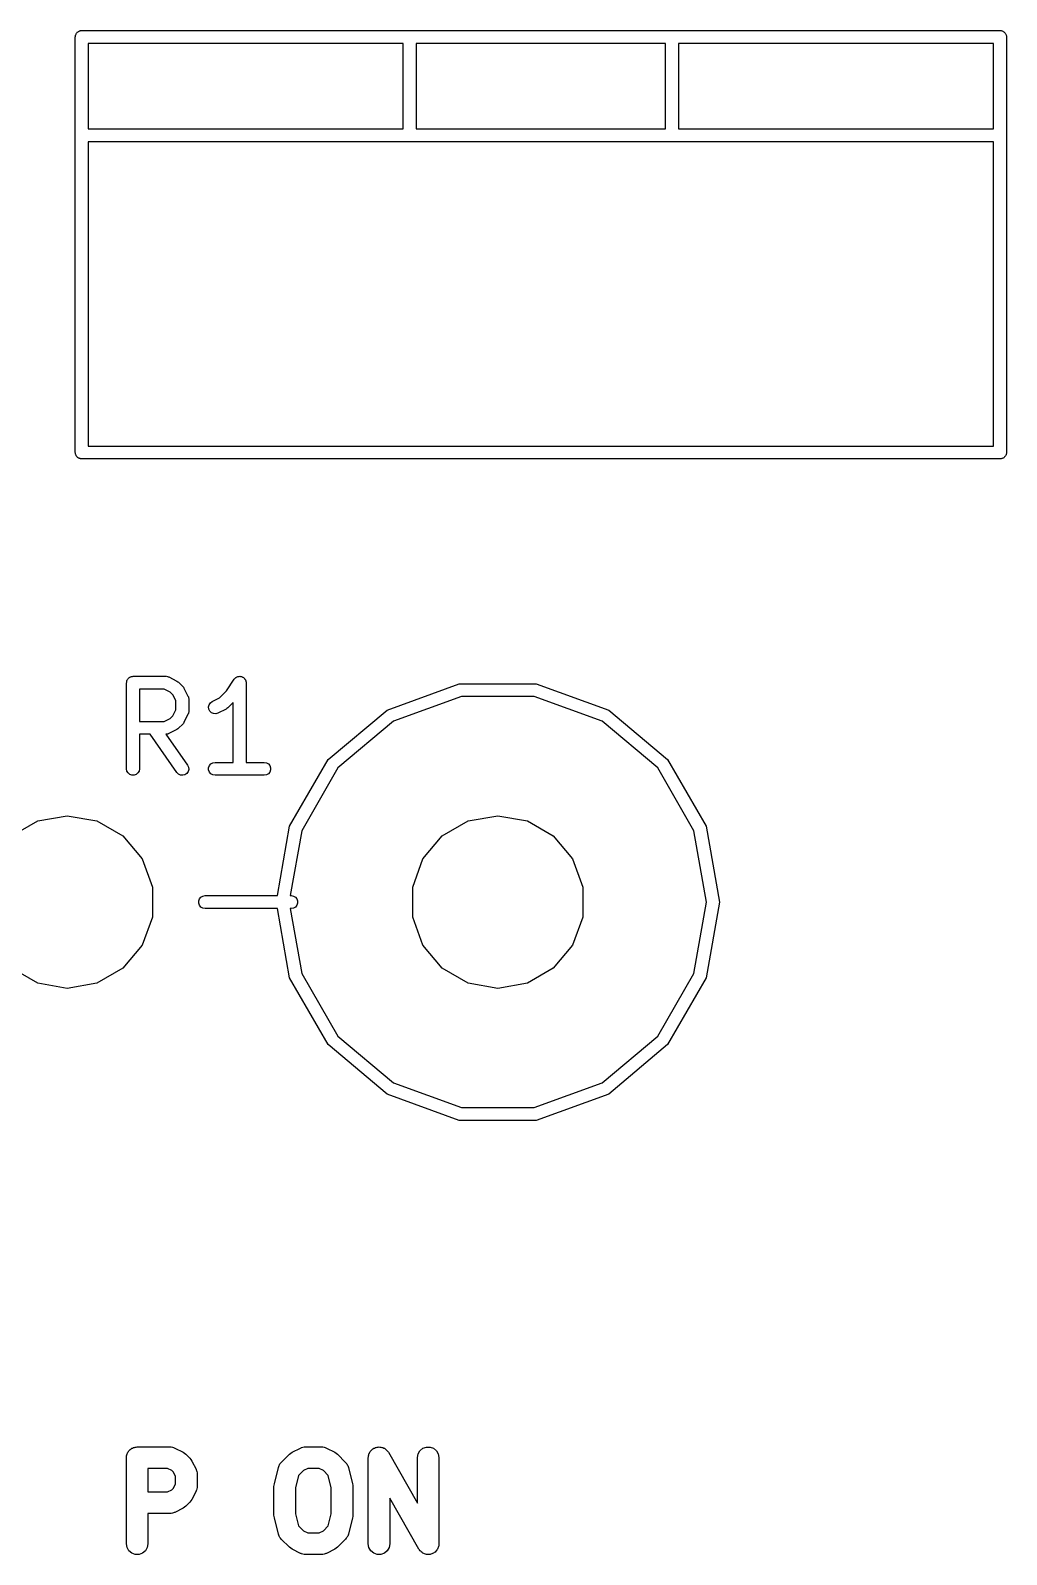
# Model space of a CAD drawing. Extents: x 100.7 to 134.3, y -98.1 to -51.9.
# Drawn here: x 119.07 to 130.41, y -97.58 to -79.88 of the extents above; entities that cross this region are included whole.
import ezdxf

# ---------------------------------------------------------------- set-up
doc = ezdxf.new("R2010")
doc.units = 0
doc.header["$MEASUREMENT"] = 0
doc.layers.add('BLACK', color=7, linetype='CONTINUOUS')

msp = doc.modelspace()

# ---------------------------------------------------------------- linework, layer by layer
at = {"layer": 'Black'}
for p, q in [((119.591, -79.952), (119.592, -79.9455)), ((119.591, -81.095), (119.591, -79.952)), ((119.592, -79.939), (119.594, -79.9328)), ((119.592, -79.9455), (119.592, -79.939)), ((119.594, -79.9328), (119.596, -79.9263)), ((119.596, -79.9263), (119.599, -79.9207)), ((119.599, -79.9207), (119.601, -79.9145)), ((119.601, -79.9145), (119.605, -79.9095)), ((119.605, -79.9095), (119.609, -79.9038)), ((119.609, -79.9038), (119.614, -79.8996)), ((119.614, -79.8996), (119.618, -79.8945)), ((119.618, -79.8945), (119.623, -79.8913)), ((119.623, -79.8913), (119.628, -79.887)), ((119.628, -79.887), (119.635, -79.8848)), ((119.635, -79.8848), (119.64, -79.8815)), ((119.64, -79.8815), (119.647, -79.8804)), ((119.647, -79.8804), (119.653, -79.8781)), ((119.653, -79.8781), (119.66, -79.8781)), ((119.66, -79.8781), (119.666, -79.877)), ((119.666, -79.877), (125, -79.877)), ((125, -79.877), (130.334, -79.877)), ((130.334, -79.877), (130.34, -79.8781)), ((130.34, -79.8781), (130.347, -79.8781)), ((130.347, -79.8781), (130.353, -79.8804)), ((130.353, -79.8804), (130.36, -79.8815)), ((130.36, -79.8815), (130.365, -79.8848)), ((130.365, -79.8848), (130.371, -79.887)), ((130.371, -79.887), (130.377, -79.8913)), ((130.377, -79.8913), (130.382, -79.8945)), ((130.382, -79.8945), (130.386, -79.8996)), ((130.386, -79.8996), (130.391, -79.9038)), ((130.391, -79.9038), (130.395, -79.9095)), ((130.395, -79.9095), (130.399, -79.9145)), ((130.399, -79.9145), (130.401, -79.9207)), ((130.401, -79.9207), (130.404, -79.9263)), ((130.404, -79.9263), (130.406, -79.9328)), ((130.406, -79.9328), (130.408, -79.939)), ((130.408, -79.939), (130.408, -79.9455)), ((130.408, -79.9455), (130.409, -79.952)), ((130.409, -79.952), (130.409, -81.095)), ((119.741, -80.027), (119.741, -81.02)), ((123.401, -80.027), (119.741, -80.027)), ((123.401, -81.02), (123.401, -80.027)), ((125, -80.027), (123.551, -80.027)), ((123.551, -80.027), (123.551, -81.02)), ((126.449, -80.027), (125, -80.027)), ((126.449, -81.02), (126.449, -80.027)), ((126.599, -80.027), (126.599, -81.02)), ((130.259, -80.027), (126.599, -80.027)), ((130.259, -81.02), (130.259, -80.027)), ((119.741, -81.02), (123.401, -81.02)), ((123.551, -81.02), (126.449, -81.02)), ((126.599, -81.02), (130.259, -81.02)), ((119.591, -84.778), (119.591, -81.095)), ((119.741, -81.17), (119.741, -84.703)), ((130.259, -81.17), (119.741, -81.17)), ((130.259, -84.703), (130.259, -81.17)), ((130.409, -81.095), (130.409, -84.778)), ((119.592, -84.7845), (119.591, -84.778)), ((119.592, -84.791), (119.592, -84.7845)), ((119.741, -84.703), (130.259, -84.703)), ((130.409, -84.778), (130.408, -84.7845)), ((130.408, -84.7845), (130.408, -84.791)), ((119.594, -84.7972), (119.592, -84.791)), ((119.596, -84.8037), (119.594, -84.7972)), ((119.599, -84.8093), (119.596, -84.8037)), ((119.601, -84.8155), (119.599, -84.8093)), ((119.605, -84.8205), (119.601, -84.8155)), ((119.609, -84.8262), (119.605, -84.8205)), ((119.614, -84.8304), (119.609, -84.8262)), ((119.618, -84.8355), (119.614, -84.8304)), ((119.623, -84.8387), (119.618, -84.8355)), ((119.628, -84.843), (119.623, -84.8387)), ((119.635, -84.8452), (119.628, -84.843)), ((119.64, -84.8485), (119.635, -84.8452)), ((119.647, -84.8496), (119.64, -84.8485)), ((119.653, -84.8519), (119.647, -84.8496)), ((119.66, -84.8519), (119.653, -84.8519)), ((119.666, -84.853), (119.66, -84.8519)), ((130.334, -84.853), (119.666, -84.853)), ((130.34, -84.8519), (130.334, -84.853)), ((130.347, -84.8519), (130.34, -84.8519)), ((130.353, -84.8496), (130.347, -84.8519)), ((130.36, -84.8485), (130.353, -84.8496)), ((130.365, -84.8452), (130.36, -84.8485)), ((130.371, -84.843), (130.365, -84.8452)), ((130.377, -84.8387), (130.371, -84.843)), ((130.382, -84.8355), (130.377, -84.8387)), ((130.386, -84.8304), (130.382, -84.8355)), ((130.391, -84.8262), (130.386, -84.8304)), ((130.395, -84.8205), (130.391, -84.8262)), ((130.399, -84.8155), (130.395, -84.8205)), ((130.401, -84.8093), (130.399, -84.8155)), ((130.404, -84.8037), (130.401, -84.8093)), ((130.406, -84.7972), (130.404, -84.8037)), ((130.408, -84.791), (130.406, -84.7972)), ((120.188, -87.4394), (120.19, -87.4332)), ((120.188, -87.4459), (120.188, -87.4394)), ((120.19, -87.4332), (120.191, -87.4267)), ((120.191, -87.4267), (120.195, -87.421)), ((120.195, -87.421), (120.197, -87.4149)), ((120.197, -87.4149), (120.201, -87.4099)), ((120.201, -87.4099), (120.204, -87.4042)), ((120.204, -87.4042), (120.209, -87.4)), ((120.209, -87.4), (120.214, -87.3949)), ((120.214, -87.3949), (120.219, -87.3916)), ((120.219, -87.3916), (120.224, -87.3874)), ((120.224, -87.3874), (120.231, -87.3852)), ((120.231, -87.3852), (120.236, -87.3819)), ((120.236, -87.3819), (120.243, -87.3808)), ((120.243, -87.3808), (120.249, -87.3785)), ((120.249, -87.3785), (120.255, -87.3785)), ((120.255, -87.3785), (120.262, -87.3774)), ((120.262, -87.3774), (120.643, -87.3774)), ((120.643, -87.3774), (120.647, -87.3781)), ((120.647, -87.3781), (120.651, -87.3779)), ((120.651, -87.3779), (120.66, -87.3804)), ((120.66, -87.3804), (120.669, -87.3819)), ((120.669, -87.3819), (120.672, -87.3841)), ((120.672, -87.3841), (120.676, -87.3853)), ((120.676, -87.3853), (120.772, -87.4329)), ((120.772, -87.4329), (120.781, -87.4401)), ((121.346, -87.5475), (121.438, -87.4108)), ((121.438, -87.4108), (121.44, -87.4078)), ((121.44, -87.4078), (121.443, -87.4042)), ((121.443, -87.4042), (121.449, -87.3984)), ((121.449, -87.3984), (121.456, -87.3919)), ((121.456, -87.3919), (121.459, -87.3901)), ((121.459, -87.3901), (121.462, -87.3874)), ((121.462, -87.3874), (121.471, -87.3844)), ((121.471, -87.3844), (121.479, -87.3804)), ((121.479, -87.3804), (121.483, -87.3799)), ((121.483, -87.3799), (121.487, -87.3785)), ((121.487, -87.3785), (121.496, -87.3785)), ((121.496, -87.3785), (121.505, -87.3775)), ((121.505, -87.3775), (121.509, -87.3785)), ((121.509, -87.3785), (121.513, -87.3785)), ((121.513, -87.3785), (121.521, -87.3816)), ((121.521, -87.3816), (121.53, -87.3837)), ((121.53, -87.3837), (121.534, -87.386)), ((121.534, -87.386), (121.537, -87.3874)), ((121.537, -87.3874), (121.544, -87.3932)), ((121.544, -87.3932), (121.552, -87.3981)), ((121.552, -87.3981), (121.554, -87.4015)), ((121.554, -87.4015), (121.557, -87.4042)), ((121.557, -87.4042), (121.562, -87.4119)), ((121.562, -87.4119), (121.567, -87.4191)), ((121.567, -87.4191), (121.568, -87.4231)), ((121.568, -87.4231), (121.57, -87.4267)), ((121.57, -87.4267), (121.572, -87.4355)), ((121.572, -87.4355), (121.575, -87.4441)), ((120.187, -87.4524), (120.188, -87.4459)), ((120.187, -88.4524), (120.187, -87.4524)), ((120.337, -87.5274), (120.337, -87.9012)), ((120.625, -87.5274), (120.337, -87.5274)), ((120.694, -87.5616), (120.625, -87.5274)), ((120.724, -87.592), (120.694, -87.5616)), ((120.758, -87.6606), (120.724, -87.592)), ((120.781, -87.4401), (120.791, -87.447)), ((120.791, -87.447), (120.839, -87.4946)), ((120.839, -87.4946), (120.846, -87.5044)), ((120.846, -87.5044), (120.853, -87.5141)), ((120.853, -87.5141), (120.9, -87.6093)), ((120.9, -87.6093), (120.902, -87.6135)), ((120.902, -87.6135), (120.904, -87.6172)), ((121.265, -87.6288), (121.346, -87.5475)), ((121.575, -87.4441), (121.574, -87.4483)), ((121.574, -87.4483), (121.575, -87.4524)), ((121.575, -87.4524), (121.575, -88.3774)), ((123.212, -87.7705), (124.052, -87.4647)), ((124.078, -87.6125), (123.287, -87.9004)), ((124.052, -87.4647), (124.946, -87.4647)), ((124.92, -87.6125), (124.078, -87.6125)), ((125.712, -87.9004), (124.92, -87.6125)), ((124.946, -87.4647), (125.787, -87.7705)), ((120.724, -87.8365), (120.758, -87.768)), ((120.758, -87.768), (120.758, -87.6606)), ((120.904, -87.6172), (120.905, -87.6259)), ((120.905, -87.6259), (120.908, -87.6343)), ((120.908, -87.6343), (120.908, -87.6386)), ((120.908, -87.6386), (120.908, -87.6429)), ((120.908, -87.6429), (120.908, -87.7857)), ((120.908, -87.7857), (120.908, -87.79)), ((120.908, -87.79), (120.908, -87.7943)), ((121.139, -87.7336), (121.145, -87.7083)), ((121.142, -87.7595), (121.139, -87.7336)), ((121.154, -87.7828), (121.142, -87.7595)), ((121.145, -87.7083), (121.16, -87.6865)), ((121.173, -87.8007), (121.154, -87.7828)), ((121.16, -87.6865), (121.181, -87.671)), ((121.181, -87.671), (121.265, -87.6288)), ((121.343, -87.7576), (121.248, -87.8052)), ((121.353, -87.7504), (121.343, -87.7576)), ((121.363, -87.7435), (121.353, -87.7504)), ((121.425, -87.6811), (121.363, -87.7435)), ((121.425, -88.3774), (121.425, -87.6811)), ((122.527, -88.3452), (123.212, -87.7705)), ((125.787, -87.7705), (126.471, -88.3452)), ((120.337, -87.9012), (120.625, -87.9012)), ((120.625, -87.9012), (120.694, -87.8669)), ((120.694, -87.8669), (120.724, -87.8365)), ((120.839, -87.934), (120.791, -87.9816)), ((120.846, -87.9242), (120.839, -87.934)), ((120.853, -87.9145), (120.846, -87.9242)), ((120.9, -87.8193), (120.853, -87.9145)), ((120.902, -87.8151), (120.9, -87.8193)), ((120.904, -87.8114), (120.902, -87.8151)), ((120.905, -87.8027), (120.904, -87.8114)), ((120.908, -87.7943), (120.905, -87.8027)), ((121.197, -87.811), (121.173, -87.8007)), ((121.223, -87.8126), (121.197, -87.811)), ((121.248, -87.8052), (121.223, -87.8126)), ((123.287, -87.9004), (122.642, -88.4417)), ((126.357, -88.4417), (125.712, -87.9004)), ((120.461, -88.0512), (120.337, -88.0512)), ((120.337, -88.0512), (120.337, -88.4524)), ((120.772, -88.4954), (120.461, -88.0512)), ((120.647, -88.0504), (120.644, -88.051)), ((120.644, -88.051), (120.895, -88.4094)), ((120.651, -88.0507), (120.647, -88.0504)), ((120.66, -88.0482), (120.651, -88.0507)), ((120.669, -88.0467), (120.66, -88.0482)), ((120.672, -88.0445), (120.669, -88.0467)), ((120.676, -88.0433), (120.672, -88.0445)), ((120.772, -87.9957), (120.676, -88.0433)), ((120.781, -87.9885), (120.772, -87.9957)), ((120.791, -87.9816), (120.781, -87.9885)), ((120.191, -88.478), (120.187, -88.4524)), ((120.204, -88.5006), (120.191, -88.478)), ((120.224, -88.5173), (120.204, -88.5006)), ((120.319, -88.5006), (120.299, -88.5173)), ((120.332, -88.478), (120.319, -88.5006)), ((120.337, -88.4524), (120.332, -88.478)), ((120.79, -88.5138), (120.772, -88.4954)), ((120.901, -88.4841), (120.886, -88.5054)), ((120.895, -88.4094), (120.906, -88.433)), ((120.908, -88.4589), (120.901, -88.4841)), ((120.906, -88.433), (120.908, -88.4589)), ((121.14, -88.4394), (121.149, -88.4149)), ((121.14, -88.4654), (121.14, -88.4394)), ((121.149, -88.4899), (121.14, -88.4654)), ((121.149, -88.4149), (121.166, -88.3949)), ((121.166, -88.5098), (121.149, -88.4899)), ((121.166, -88.3949), (121.189, -88.3819)), ((121.189, -88.3819), (121.214, -88.3774)), ((121.214, -88.3774), (121.425, -88.3774)), ((121.575, -88.3774), (121.786, -88.3774)), ((121.786, -88.3774), (121.811, -88.3819)), ((121.811, -88.3819), (121.834, -88.3949)), ((121.834, -88.3949), (121.851, -88.4149)), ((121.851, -88.4899), (121.834, -88.5098)), ((121.851, -88.4149), (121.86, -88.4394)), ((121.86, -88.4654), (121.851, -88.4899)), ((121.86, -88.4394), (121.86, -88.4654)), ((122.08, -89.1195), (122.527, -88.3452)), ((122.642, -88.4417), (122.221, -89.1708)), ((126.778, -89.1708), (126.357, -88.4417)), ((126.471, -88.3452), (126.918, -89.1195)), ((120.249, -88.5262), (120.224, -88.5173)), ((120.275, -88.5262), (120.249, -88.5262)), ((120.299, -88.5173), (120.275, -88.5262)), ((120.814, -88.5248), (120.79, -88.5138)), ((120.84, -88.5271), (120.814, -88.5248)), ((120.865, -88.5204), (120.84, -88.5271)), ((120.886, -88.5054), (120.865, -88.5204)), ((121.189, -88.5229), (121.166, -88.5098)), ((121.214, -88.5274), (121.189, -88.5229)), ((121.786, -88.5274), (121.214, -88.5274)), ((121.811, -88.5229), (121.786, -88.5274)), ((121.834, -88.5098), (121.811, -88.5229)), ((119.155, -89.0572), (119.498, -88.9967)), ((119.498, -88.9967), (119.841, -89.0572)), ((124.156, -89.0572), (124.499, -88.9967)), ((124.499, -88.9967), (124.843, -89.0572)), ((118.853, -89.2314), (119.155, -89.0572)), ((119.841, -89.0572), (120.143, -89.2314)), ((121.938, -89.925), (122.08, -89.1195)), ((122.221, -89.1708), (122.088, -89.925)), ((123.854, -89.2314), (124.156, -89.0572)), ((124.843, -89.0572), (125.144, -89.2314)), ((126.924, -90), (126.778, -89.1708)), ((126.918, -89.1195), (127.074, -90)), ((120.143, -89.2314), (120.367, -89.4983)), ((123.63, -89.4983), (123.854, -89.2314)), ((125.144, -89.2314), (125.368, -89.4983)), ((120.367, -89.4983), (120.486, -89.8258)), ((123.511, -89.8258), (123.63, -89.4983)), ((125.368, -89.4983), (125.487, -89.8258)), ((120.486, -89.8258), (120.486, -90.1742)), ((123.511, -90.1742), (123.511, -89.8258)), ((125.487, -89.8258), (125.487, -90.1742)), ((121.024, -89.987), (121.033, -89.9625)), ((121.024, -90.013), (121.024, -89.987)), ((121.033, -90.0375), (121.024, -90.013)), ((121.033, -89.9625), (121.05, -89.9425)), ((121.05, -90.0575), (121.033, -90.0375)), ((121.05, -89.9425), (121.073, -89.9295)), ((121.073, -90.0705), (121.05, -90.0575)), ((121.073, -89.9295), (121.098, -89.925)), ((121.098, -90.075), (121.073, -90.0705)), ((121.098, -89.925), (121.938, -89.925)), ((121.938, -90.075), (121.098, -90.075)), ((122.08, -90.8805), (121.938, -90.075)), ((122.088, -89.925), (122.099, -89.925)), ((122.099, -90.075), (122.088, -90.075)), ((122.088, -90.075), (122.221, -90.8292)), ((122.099, -89.925), (122.125, -89.9295)), ((122.125, -90.0705), (122.099, -90.075)), ((122.125, -89.9295), (122.147, -89.9425)), ((122.147, -90.0575), (122.125, -90.0705)), ((122.147, -89.9425), (122.164, -89.9625)), ((122.164, -90.0375), (122.147, -90.0575)), ((122.164, -89.9625), (122.173, -89.987)), ((122.173, -90.013), (122.164, -90.0375)), ((122.173, -89.987), (122.173, -90.013)), ((126.778, -90.8292), (126.924, -90)), ((127.074, -90), (126.918, -90.8805)), ((120.486, -90.1742), (120.367, -90.5017)), ((123.63, -90.5017), (123.511, -90.1742)), ((125.487, -90.1742), (125.368, -90.5017)), ((120.367, -90.5017), (120.143, -90.7686)), ((123.854, -90.7686), (123.63, -90.5017)), ((125.368, -90.5017), (125.144, -90.7686)), ((119.155, -90.9428), (118.853, -90.7686)), ((120.143, -90.7686), (119.841, -90.9428)), ((124.156, -90.9428), (123.854, -90.7686)), ((125.144, -90.7686), (124.843, -90.9428)), ((119.498, -91.0033), (119.155, -90.9428)), ((119.841, -90.9428), (119.498, -91.0033)), ((122.527, -91.6548), (122.08, -90.8805)), ((122.221, -90.8292), (122.642, -91.5583)), ((124.499, -91.0033), (124.156, -90.9428)), ((124.843, -90.9428), (124.499, -91.0033)), ((126.357, -91.5583), (126.778, -90.8292)), ((126.918, -90.8805), (126.471, -91.6548)), ((123.212, -92.2295), (122.527, -91.6548)), ((122.642, -91.5583), (123.287, -92.0996)), ((125.712, -92.0996), (126.357, -91.5583)), ((126.471, -91.6548), (125.787, -92.2295)), ((123.287, -92.0996), (124.078, -92.3875)), ((124.92, -92.3875), (125.712, -92.0996)), ((124.052, -92.5352), (123.212, -92.2295)), ((124.078, -92.3875), (124.92, -92.3875)), ((125.787, -92.2295), (124.946, -92.5352)), ((124.946, -92.5352), (124.052, -92.5352)), ((120.185, -96.4524), (120.186, -96.4416)), ((120.185, -97.4524), (120.185, -96.4524)), ((120.186, -96.4307), (120.19, -96.4204)), ((120.186, -96.4416), (120.186, -96.4307)), ((120.19, -96.4204), (120.192, -96.4096)), ((120.192, -96.4096), (120.198, -96.4002)), ((120.198, -96.4002), (120.201, -96.3899)), ((120.201, -96.3899), (120.208, -96.3815)), ((120.208, -96.3815), (120.214, -96.372)), ((120.214, -96.372), (120.222, -96.365)), ((120.222, -96.365), (120.229, -96.3566)), ((120.229, -96.3566), (120.239, -96.3512)), ((120.239, -96.3512), (120.247, -96.3441)), ((120.247, -96.3441), (120.257, -96.3404)), ((120.257, -96.3404), (120.267, -96.3349)), ((120.267, -96.3349), (120.278, -96.333)), ((120.278, -96.333), (120.288, -96.3293)), ((120.288, -96.3293), (120.299, -96.3293)), ((120.299, -96.3293), (120.31, -96.3274)), ((120.31, -96.3274), (120.69, -96.3274)), ((120.69, -96.3274), (120.698, -96.3286)), ((120.698, -96.3286), (120.705, -96.3282)), ((120.705, -96.3282), (120.719, -96.3324)), ((120.719, -96.3324), (120.733, -96.3349)), ((120.733, -96.3349), (120.739, -96.3385)), ((120.739, -96.3385), (120.746, -96.3406)), ((120.746, -96.3406), (120.842, -96.3882)), ((120.842, -96.3882), (120.858, -96.4001)), ((120.858, -96.4001), (120.874, -96.4116)), ((120.874, -96.4116), (120.922, -96.4592)), ((120.922, -96.4592), (120.933, -96.4756)), ((121.983, -96.5069), (122.078, -96.4116)), ((122.078, -96.4116), (122.095, -96.4001)), ((122.095, -96.4001), (122.111, -96.3882)), ((122.111, -96.3882), (122.206, -96.3406)), ((122.206, -96.3406), (122.213, -96.3385)), ((122.213, -96.3385), (122.219, -96.3349)), ((122.219, -96.3349), (122.234, -96.3324)), ((122.234, -96.3324), (122.248, -96.3282)), ((122.248, -96.3282), (122.255, -96.3286)), ((122.255, -96.3286), (122.262, -96.3274)), ((122.262, -96.3274), (122.452, -96.3274)), ((122.452, -96.3274), (122.459, -96.3286)), ((122.459, -96.3286), (122.467, -96.3282)), ((122.467, -96.3282), (122.481, -96.3324)), ((122.481, -96.3324), (122.495, -96.3349)), ((122.495, -96.3349), (122.501, -96.3385)), ((122.501, -96.3385), (122.508, -96.3406)), ((122.508, -96.3406), (122.604, -96.3882)), ((122.604, -96.3882), (122.62, -96.4001)), ((122.62, -96.4001), (122.636, -96.4116)), ((122.636, -96.4116), (122.731, -96.5069)), ((122.994, -96.4524), (122.996, -96.4413)), ((122.994, -97.4524), (122.994, -96.4524)), ((122.996, -96.4301), (123, -96.4201)), ((122.996, -96.4413), (122.996, -96.4301)), ((123, -96.4201), (123.002, -96.4096)), ((123.002, -96.4096), (123.007, -96.3999)), ((123.007, -96.3999), (123.011, -96.3894)), ((123.011, -96.3894), (123.018, -96.3813)), ((123.018, -96.3813), (123.023, -96.372)), ((123.023, -96.372), (123.032, -96.3648)), ((123.032, -96.3648), (123.039, -96.3563)), ((123.039, -96.3563), (123.048, -96.351)), ((123.048, -96.351), (123.057, -96.3441)), ((123.057, -96.3441), (123.067, -96.3403)), ((123.067, -96.3403), (123.077, -96.3347)), ((123.077, -96.3347), (123.087, -96.3329)), ((123.087, -96.3329), (123.097, -96.3293)), ((123.097, -96.3293), (123.109, -96.3293)), ((123.109, -96.3293), (123.12, -96.3274)), ((123.12, -96.3274), (123.13, -96.3293)), ((123.13, -96.3293), (123.141, -96.3293)), ((123.141, -96.3293), (123.151, -96.3331)), ((123.151, -96.3331), (123.162, -96.3351)), ((123.162, -96.3351), (123.172, -96.3405)), ((123.172, -96.3405), (123.182, -96.3441)), ((123.182, -96.3441), (123.19, -96.3513)), ((123.19, -96.3513), (123.2, -96.357)), ((123.2, -96.357), (123.207, -96.3652)), ((123.207, -96.3652), (123.215, -96.372)), ((123.215, -96.372), (123.22, -96.3817)), ((123.22, -96.3817), (123.228, -96.3904)), ((123.228, -96.3904), (123.565, -96.9817)), ((123.565, -96.4524), (123.573, -96.4096)), ((123.565, -96.9817), (123.565, -96.4524)), ((123.573, -96.4096), (123.595, -96.372)), ((123.595, -96.372), (123.628, -96.3441)), ((123.628, -96.3441), (123.669, -96.3293)), ((123.669, -96.3293), (123.712, -96.3293)), ((123.712, -96.3293), (123.753, -96.3441)), ((123.753, -96.3441), (123.786, -96.372)), ((123.786, -96.372), (123.808, -96.4096)), ((123.808, -96.4096), (123.815, -96.4524)), ((123.815, -96.4524), (123.815, -97.4524)), ((120.435, -96.5774), (120.435, -96.8512)), ((120.661, -96.5774), (120.435, -96.5774)), ((120.712, -96.6027), (120.661, -96.5774)), ((120.731, -96.6217), (120.712, -96.6027)), ((120.756, -96.6724), (120.731, -96.6217)), ((120.933, -96.4756), (120.945, -96.4917)), ((120.945, -96.4917), (120.993, -96.587)), ((120.993, -96.587), (120.995, -96.5939)), ((120.995, -96.5939), (120.998, -96.6001)), ((120.998, -96.6001), (121.001, -96.6145)), ((121.001, -96.6145), (121.005, -96.6286)), ((121.005, -96.6286), (121.005, -96.6358)), ((121.005, -96.6358), (121.006, -96.6429)), ((121.006, -96.6429), (121.006, -96.7857)), ((121.903, -96.7554), (121.95, -96.5649)), ((121.95, -96.5649), (121.955, -96.554)), ((121.955, -96.554), (121.958, -96.5424)), ((121.958, -96.5424), (121.964, -96.5343)), ((121.964, -96.5343), (121.968, -96.5253)), ((121.968, -96.5253), (121.976, -96.5167)), ((121.976, -96.5167), (121.983, -96.5069)), ((122.241, -96.6027), (122.184, -96.6591)), ((122.291, -96.5774), (122.241, -96.6027)), ((122.423, -96.5774), (122.291, -96.5774)), ((122.474, -96.6027), (122.423, -96.5774)), ((122.53, -96.6591), (122.474, -96.6027)), ((122.731, -96.5069), (122.738, -96.5167)), ((122.738, -96.5167), (122.746, -96.5253)), ((122.746, -96.5253), (122.75, -96.5343)), ((122.75, -96.5343), (122.756, -96.5424)), ((122.756, -96.5424), (122.759, -96.554)), ((122.759, -96.554), (122.764, -96.5649)), ((122.764, -96.5649), (122.812, -96.7554)), ((120.712, -96.8258), (120.731, -96.8069)), ((120.731, -96.8069), (120.756, -96.7562)), ((120.756, -96.7562), (120.756, -96.6724)), ((121.001, -96.814), (120.998, -96.8285)), ((121.005, -96.8), (121.001, -96.814)), ((121.006, -96.7857), (121.005, -96.7928)), ((121.005, -96.7928), (121.005, -96.8)), ((121.899, -96.7857), (121.901, -96.7707)), ((121.899, -97.119), (121.899, -96.7857)), ((121.901, -96.7707), (121.903, -96.7554)), ((122.184, -96.6591), (122.149, -96.8011)), ((122.149, -96.8011), (122.149, -97.1037)), ((122.565, -96.8011), (122.53, -96.6591)), ((122.565, -97.1037), (122.565, -96.8011)), ((122.812, -96.7554), (122.813, -96.7707)), ((122.813, -96.7707), (122.815, -96.7857)), ((122.815, -96.7857), (122.815, -97.119)), ((120.435, -96.8512), (120.661, -96.8512)), ((120.661, -96.8512), (120.712, -96.8258)), ((120.922, -96.9693), (120.874, -97.017)), ((120.933, -96.9529), (120.922, -96.9693)), ((120.945, -96.9369), (120.933, -96.9529)), ((120.993, -96.8416), (120.945, -96.9369)), ((120.995, -96.8347), (120.993, -96.8416)), ((120.998, -96.8285), (120.995, -96.8347)), ((123.582, -97.5144), (123.244, -96.9231)), ((123.244, -96.9231), (123.244, -97.4524)), ((120.69, -97.1012), (120.435, -97.1012)), ((120.435, -97.1012), (120.435, -97.4524)), ((120.698, -97.0999), (120.69, -97.1012)), ((120.705, -97.1004), (120.698, -97.0999)), ((120.719, -97.0962), (120.705, -97.1004)), ((120.733, -97.0937), (120.719, -97.0962)), ((120.739, -97.09), (120.733, -97.0937)), ((120.746, -97.088), (120.739, -97.09)), ((120.842, -97.0404), (120.746, -97.088)), ((120.858, -97.0284), (120.842, -97.0404)), ((120.874, -97.017), (120.858, -97.0284)), ((121.901, -97.1341), (121.899, -97.119)), ((121.903, -97.1494), (121.901, -97.1341)), ((121.95, -97.3398), (121.903, -97.1494)), ((122.149, -97.1037), (122.184, -97.2456)), ((122.53, -97.2456), (122.565, -97.1037)), ((122.812, -97.1494), (122.764, -97.3398)), ((122.813, -97.1341), (122.812, -97.1494)), ((122.815, -97.119), (122.813, -97.1341)), ((121.955, -97.3508), (121.95, -97.3398)), ((121.958, -97.3624), (121.955, -97.3508)), ((122.184, -97.2456), (122.241, -97.302)), ((122.241, -97.302), (122.291, -97.3274)), ((122.291, -97.3274), (122.423, -97.3274)), ((122.423, -97.3274), (122.474, -97.302)), ((122.474, -97.302), (122.53, -97.2456)), ((122.759, -97.3508), (122.756, -97.3624)), ((122.764, -97.3398), (122.759, -97.3508)), ((120.192, -97.4951), (120.185, -97.4524)), ((120.214, -97.5327), (120.192, -97.4951)), ((120.427, -97.4951), (120.405, -97.5327)), ((120.435, -97.4524), (120.427, -97.4951)), ((121.964, -97.3705), (121.958, -97.3624)), ((121.968, -97.3795), (121.964, -97.3705)), ((121.976, -97.3881), (121.968, -97.3795)), ((121.983, -97.3979), (121.976, -97.3881)), ((122.078, -97.4931), (121.983, -97.3979)), ((122.095, -97.5046), (122.078, -97.4931)), ((122.111, -97.5166), (122.095, -97.5046)), ((122.206, -97.5642), (122.111, -97.5166)), ((122.604, -97.5166), (122.508, -97.5642)), ((122.62, -97.5046), (122.604, -97.5166)), ((122.636, -97.4931), (122.62, -97.5046)), ((122.731, -97.3979), (122.636, -97.4931)), ((122.738, -97.3881), (122.731, -97.3979)), ((122.746, -97.3795), (122.738, -97.3881)), ((122.75, -97.3705), (122.746, -97.3795)), ((122.756, -97.3624), (122.75, -97.3705)), ((123.002, -97.4951), (122.994, -97.4524)), ((123.023, -97.5327), (123.002, -97.4951)), ((123.237, -97.4951), (123.215, -97.5327)), ((123.244, -97.4524), (123.237, -97.4951)), ((123.589, -97.523), (123.582, -97.5144)), ((123.595, -97.5327), (123.589, -97.523)), ((123.792, -97.5235), (123.786, -97.5327)), ((123.798, -97.5154), (123.792, -97.5235)), ((123.802, -97.5048), (123.798, -97.5154)), ((123.808, -97.4951), (123.802, -97.5048)), ((123.81, -97.4846), (123.808, -97.4951)), ((123.813, -97.4746), (123.81, -97.4846)), ((123.814, -97.4634), (123.813, -97.4746)), ((123.815, -97.4524), (123.814, -97.4634)), ((120.247, -97.5606), (120.214, -97.5327)), ((120.288, -97.5755), (120.247, -97.5606)), ((120.331, -97.5755), (120.288, -97.5755)), ((120.372, -97.5606), (120.331, -97.5755)), ((120.405, -97.5327), (120.372, -97.5606)), ((122.213, -97.5662), (122.206, -97.5642)), ((122.219, -97.5698), (122.213, -97.5662)), ((122.234, -97.5724), (122.219, -97.5698)), ((122.248, -97.5766), (122.234, -97.5724)), ((122.255, -97.5761), (122.248, -97.5766)), ((122.262, -97.5774), (122.255, -97.5761)), ((122.452, -97.5774), (122.262, -97.5774)), ((122.459, -97.5761), (122.452, -97.5774)), ((122.467, -97.5766), (122.459, -97.5761)), ((122.481, -97.5724), (122.467, -97.5766)), ((122.495, -97.5698), (122.481, -97.5724)), ((122.501, -97.5662), (122.495, -97.5698)), ((122.508, -97.5642), (122.501, -97.5662)), ((123.057, -97.5606), (123.023, -97.5327)), ((123.097, -97.5755), (123.057, -97.5606)), ((123.141, -97.5755), (123.097, -97.5755)), ((123.182, -97.5606), (123.141, -97.5755)), ((123.215, -97.5327), (123.182, -97.5606)), ((123.603, -97.5396), (123.595, -97.5327)), ((123.61, -97.5478), (123.603, -97.5396)), ((123.619, -97.5534), (123.61, -97.5478)), ((123.628, -97.5606), (123.619, -97.5534)), ((123.638, -97.5643), (123.628, -97.5606)), ((123.647, -97.5697), (123.638, -97.5643)), ((123.658, -97.5716), (123.647, -97.5697)), ((123.669, -97.5755), (123.658, -97.5716)), ((123.679, -97.5755), (123.669, -97.5755)), ((123.69, -97.5774), (123.679, -97.5755)), ((123.701, -97.5755), (123.69, -97.5774)), ((123.712, -97.5755), (123.701, -97.5755)), ((123.722, -97.5718), (123.712, -97.5755)), ((123.733, -97.57), (123.722, -97.5718)), ((123.742, -97.5645), (123.733, -97.57)), ((123.753, -97.5606), (123.742, -97.5645)), ((123.761, -97.5538), (123.753, -97.5606)), ((123.77, -97.5485), (123.761, -97.5538)), ((123.778, -97.5399), (123.77, -97.5485)), ((123.786, -97.5327), (123.778, -97.5399))]:
    msp.add_line(p, q, dxfattribs=at)

doc.saveas('drawing.dxf')
